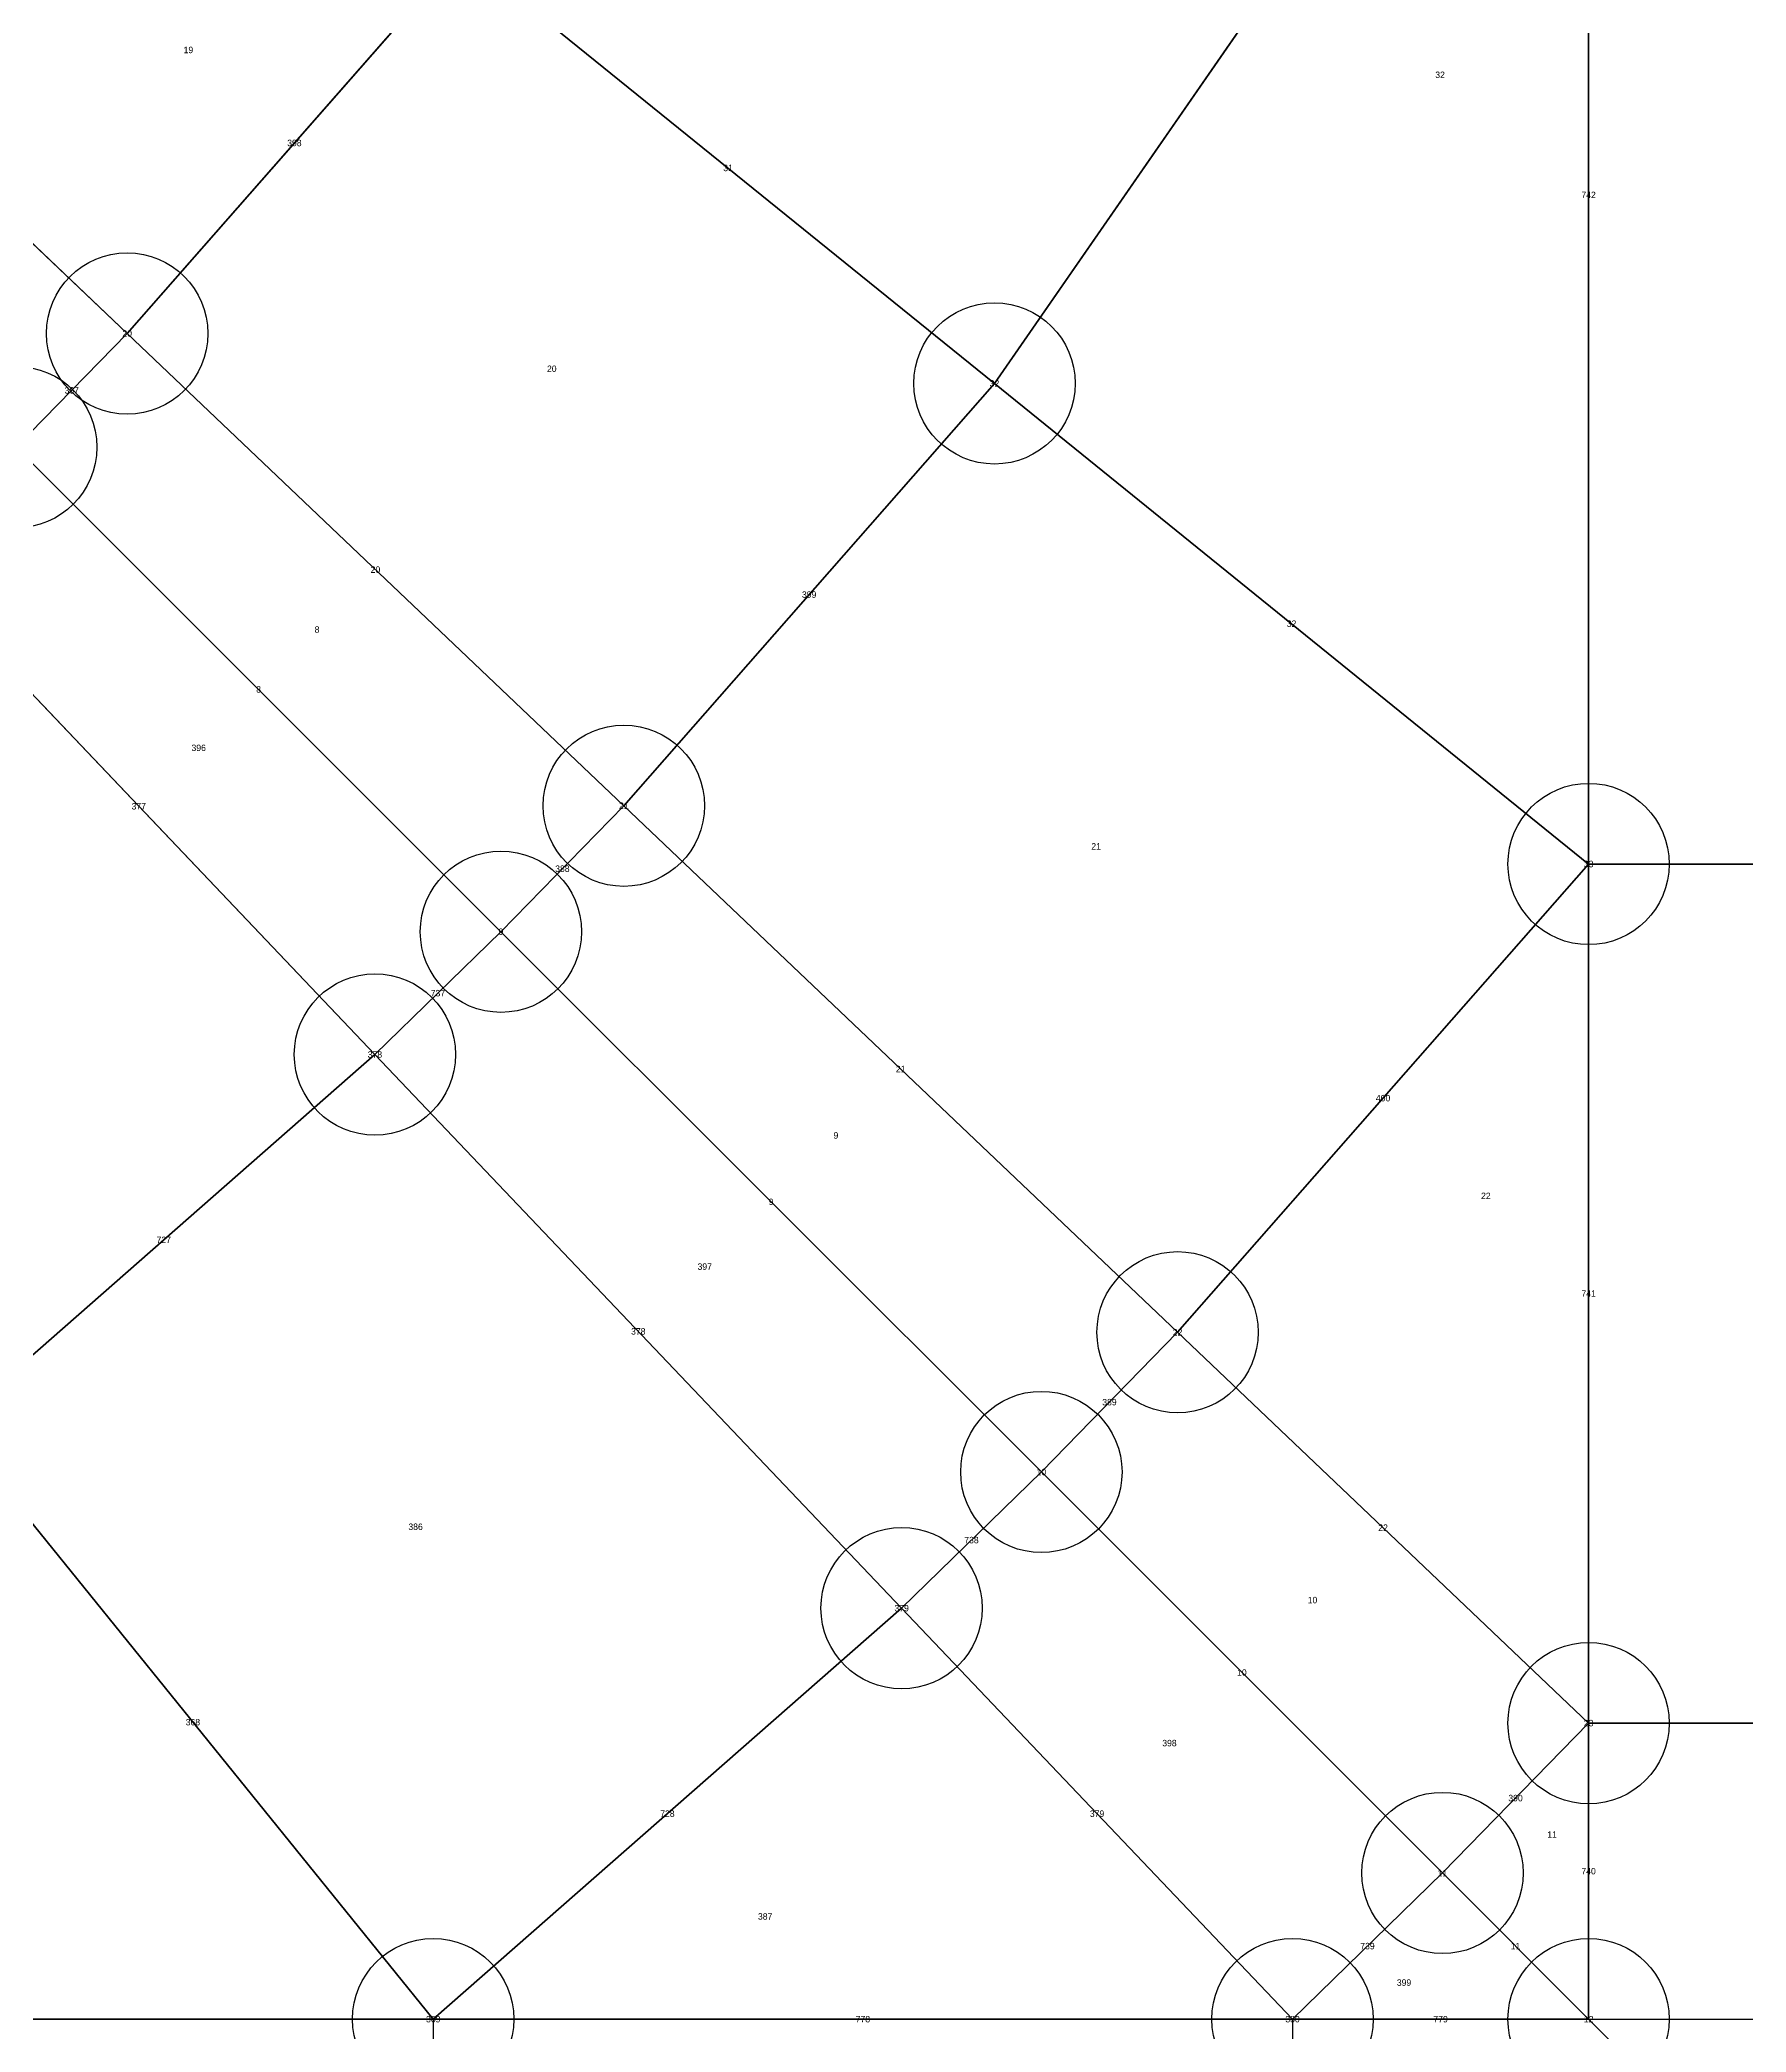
# Model space of a CAD drawing. Extents: x -2.75 to 2.75, y -2.5 to 2.5.
# Drawn here: x 1.395 to 1.924, y -1.879 to -1.261 of the extents above; entities that cross this region are included whole.
import ezdxf
from ezdxf.enums import TextEntityAlignment as Align

# ---------------------------------------------------------------- set-up
doc = ezdxf.new("R2010")
doc.units = 0
doc.header["$MEASUREMENT"] = 0
doc.header["$PDMODE"] = 33
doc.header["$PDSIZE"] = 0.05
for name, color, linetype in [('BRANCHE ESTERNO', 1, 'Continuous'), ('BRANCHE INTERNO', 7, 'Continuous'), ('BRANCHES-Index', 7, 'Continuous'), ('Faces', 7, 'Continuous'), ('Faces-Index', 7, 'Continuous'), ('NODI-Index', 7, 'Continuous'), ('NODO INTRADOSSO INTERNO', 7, 'Continuous')]:
    doc.layers.add(name, color=color, linetype=linetype)

msp = doc.modelspace()

# ---------------------------------------------------------------- linework, layer by layer
at = {"layer": 'BRANCHE ESTERNO'}
for p, q in [((1.69086, -1.36793, 1.51691), (1.875, -1.1021, 1.51691)), ((1.51691, -1.875, 1.1021), (1.51691, -2.475, -1.8979)), ((1.78323, -1.875, 0.57941), (1.78323, -2.475, -2.42059)), ((1.875, -1.875, 0), (2.375, -2.375, -10))]:
    msp.add_line(p, q, dxfattribs=at)
at = {"layer": 'BRANCHE INTERNO'}
for p, q in [((1.875, -1.51691, 1.1021), (1.875, -1.1021, 1.51691)), ((1.42205, -1.35245, 1.78323), (1.52571, -1.23432, 1.78323)), ((1.52571, -1.23432, 1.78323), (1.69086, -1.36793, 1.51691)), ((1.35866, -1.29216, 1.875), (1.42205, -1.35245, 1.78323)), ((1.38768, -1.38768, 1.78323), (1.42205, -1.35245, 1.78323)), ((1.42205, -1.35245, 1.78323), (1.57598, -1.49884, 1.51691)), ((1.57598, -1.49884, 1.51691), (1.69086, -1.36793, 1.51691)), ((1.69086, -1.36793, 1.51691), (1.875, -1.51691, 1.1021)), ((1.38768, -1.38768, 1.78323), (1.5379, -1.5379, 1.51691)), ((1.35245, -1.42205, 1.78323), (1.49884, -1.57598, 1.51691)), ((1.5379, -1.5379, 1.51691), (1.57598, -1.49884, 1.51691)), ((1.57598, -1.49884, 1.51691), (1.74761, -1.66208, 1.1021)), ((1.74761, -1.66208, 1.1021), (1.875, -1.51691, 1.1021)), ((1.875, -1.78323, 0.57941), (1.875, -1.51691, 1.1021)), ((1.875, -1.51691, 1.1021), (2.125, -1.51691, 1.1021)), ((1.49884, -1.57598, 1.51691), (1.5379, -1.5379, 1.51691)), ((1.5379, -1.5379, 1.51691), (1.70538, -1.70538, 1.1021)), ((1.36793, -1.69086, 1.51691), (1.49884, -1.57598, 1.51691)), ((1.49884, -1.57598, 1.51691), (1.66208, -1.74761, 1.1021)), ((1.70538, -1.70538, 1.1021), (1.74761, -1.66208, 1.1021)), ((1.74761, -1.66208, 1.1021), (1.875, -1.78323, 0.57941)), ((1.36793, -1.69086, 1.51691), (1.51691, -1.875, 1.1021)), ((1.66208, -1.74761, 1.1021), (1.70538, -1.70538, 1.1021)), ((1.70538, -1.70538, 1.1021), (1.82969, -1.82969, 0.57941)), ((1.51691, -1.875, 1.1021), (1.66208, -1.74761, 1.1021)), ((1.66208, -1.74761, 1.1021), (1.78323, -1.875, 0.57941)), ((1.82969, -1.82969, 0.57941), (1.875, -1.78323, 0.57941)), ((1.875, -1.875, 0), (1.875, -1.78323, 0.57941)), ((1.875, -1.78323, 0.57941), (2.125, -1.78323, 0.57941)), ((1.78323, -1.875, 0.57941), (1.82969, -1.82969, 0.57941)), ((1.82969, -1.82969, 0.57941), (1.875, -1.875, 0)), ((1.1021, -1.875, 1.51691), (1.51691, -1.875, 1.1021)), ((1.51691, -1.875, 1.1021), (1.78323, -1.875, 0.57941)), ((1.78323, -1.875, 0.57941), (1.875, -1.875, 0)), ((1.875, -1.875, 0), (2.125, -1.875, 0))]:
    msp.add_line(p, q, dxfattribs=at)
at = {"layer": 'Faces'}
for points in [[(1.52571, -1.23432, 1.78323), (1.69186, -0.99445, 1.78323), (1.875, -1.1021, 1.51691), (1.69086, -1.36793, 1.51691)], [(1.19799, -1.13936, 2.07314), (1.28532, -1.03985, 2.07314), (1.4577, -1.1793, 1.875), (1.35866, -1.29216, 1.875)], [(1.69086, -1.36793, 1.51691), (1.875, -1.1021, 1.51691), (1.875, -1.1021, 1.51691), (1.875, -1.51691, 1.1021)], [(1.875, -1.51691, 1.1021), (2.125, -1.51691, 1.1021), (2.125, -1.1021, 1.51691), (1.875, -1.1021, 1.51691)], [(1.35866, -1.29216, 1.875), (1.4577, -1.1793, 1.875), (1.52571, -1.23432, 1.78323), (1.42205, -1.35245, 1.78323)], [(1.42205, -1.35245, 1.78323), (1.52571, -1.23432, 1.78323), (1.69086, -1.36793, 1.51691), (1.57598, -1.49884, 1.51691)], [(1.32583, -1.32583, 1.875), (1.35866, -1.29216, 1.875), (1.42205, -1.35245, 1.78323), (1.38768, -1.38768, 1.78323)], [(1.38768, -1.38768, 1.78323), (1.42205, -1.35245, 1.78323), (1.57598, -1.49884, 1.51691), (1.5379, -1.5379, 1.51691)], [(1.57598, -1.49884, 1.51691), (1.69086, -1.36793, 1.51691), (1.875, -1.51691, 1.1021), (1.74761, -1.66208, 1.1021)], [(1.35245, -1.42205, 1.78323), (1.38768, -1.38768, 1.78323), (1.5379, -1.5379, 1.51691), (1.49884, -1.57598, 1.51691)], [(1.23432, -1.52571, 1.78323), (1.35245, -1.42205, 1.78323), (1.49884, -1.57598, 1.51691), (1.36793, -1.69086, 1.51691)], [(1.5379, -1.5379, 1.51691), (1.57598, -1.49884, 1.51691), (1.74761, -1.66208, 1.1021), (1.70538, -1.70538, 1.1021)], [(1.74761, -1.66208, 1.1021), (1.875, -1.51691, 1.1021), (1.875, -1.51691, 1.1021), (1.875, -1.78323, 0.57941)], [(1.875, -1.78323, 0.57941), (2.125, -1.78323, 0.57941), (2.125, -1.51691, 1.1021), (1.875, -1.51691, 1.1021)], [(1.49884, -1.57598, 1.51691), (1.5379, -1.5379, 1.51691), (1.70538, -1.70538, 1.1021), (1.66208, -1.74761, 1.1021)], [(1.36793, -1.69086, 1.51691), (1.49884, -1.57598, 1.51691), (1.66208, -1.74761, 1.1021), (1.51691, -1.875, 1.1021)], [(1.70538, -1.70538, 1.1021), (1.74761, -1.66208, 1.1021), (1.875, -1.78323, 0.57941), (1.82969, -1.82969, 0.57941)], [(1.1021, -1.875, 1.51691), (1.36793, -1.69086, 1.51691), (1.51691, -1.875, 1.1021), (1.1021, -1.875, 1.51691)], [(1.66208, -1.74761, 1.1021), (1.70538, -1.70538, 1.1021), (1.82969, -1.82969, 0.57941), (1.78323, -1.875, 0.57941)], [(1.51691, -1.875, 1.1021), (1.66208, -1.74761, 1.1021), (1.78323, -1.875, 0.57941), (1.51691, -1.875, 1.1021)], [(1.82969, -1.82969, 0.57941), (1.875, -1.78323, 0.57941), (1.875, -1.78323, 0.57941), (1.875, -1.875, 0)], [(1.875, -1.875, 0), (2.125, -1.875, 0), (2.125, -1.78323, 0.57941), (1.875, -1.78323, 0.57941)], [(1.78323, -1.875, 0.57941), (1.82969, -1.82969, 0.57941), (1.875, -1.875, 0), (1.78323, -1.875, 0.57941)]]:
    msp.add_3dface(points, dxfattribs=at)
at = {"layer": 'NODO INTRADOSSO INTERNO'}
for p in [(1.42205, -1.35245, 1.78323), (1.69086, -1.36793, 1.51691), (1.38768, -1.38768, 1.78323), (1.57598, -1.49884, 1.51691), (1.875, -1.51691, 1.1021), (1.5379, -1.5379, 1.51691), (1.49884, -1.57598, 1.51691), (1.74761, -1.66208, 1.1021), (1.70538, -1.70538, 1.1021), (1.66208, -1.74761, 1.1021), (1.875, -1.78323, 0.57941), (1.82969, -1.82969, 0.57941), (1.51691, -1.875, 1.1021), (1.78323, -1.875, 0.57941), (1.875, -1.875, 0)]:
    msp.add_point(p, dxfattribs=at)

# ---------------------------------------------------------------- texts
at = {"layer": 'BRANCHES-Index'}
for s, p in [('398', (1.47388, -1.29339, 1.78323)), ('31', (1.60828, -1.30113, 1.65007)), ('742', (1.875, -1.3095, 1.3095)), ('387', (1.40487, -1.37007, 1.78323)), ('20', (1.49901, -1.42565, 1.65007)), ('399', (1.63342, -1.43339, 1.51691)), ('32', (1.78293, -1.44242, 1.3095)), ('8', (1.46279, -1.46279, 1.65007)), ('377', (1.42565, -1.49901, 1.65007)), ('388', (1.55694, -1.51837, 1.51691)), ('737', (1.51837, -1.55694, 1.51691)), ('21', (1.66179, -1.58046, 1.3095)), ('400', (1.8113, -1.58949, 1.1021)), ('9', (1.62164, -1.62164, 1.3095)), ('727', (1.43339, -1.63342, 1.51691)), ('741', (1.875, -1.65007, 0.84075)), ('378', (1.58046, -1.66179, 1.3095)), ('389', (1.72649, -1.68373, 1.1021)), ('22', (1.8113, -1.72265, 0.84075)), ('738', (1.68373, -1.72649, 1.1021)), ('10', (1.76753, -1.76753, 0.84075)), ('368', (1.44242, -1.78293, 1.3095)), ('390', (1.85235, -1.80646, 0.57941)), ('728', (1.58949, -1.8113, 1.1021)), ('379', (1.72265, -1.8113, 0.84075)), ('740', (1.875, -1.82912, 0.2897)), ('739', (1.80646, -1.85235, 0.57941)), ('11', (1.85235, -1.85235, 0.2897)), ('778', (1.65007, -1.875, 0.84075)), ('779', (1.82912, -1.875, 0.2897))]:
    msp.add_text(s, height=0.002, dxfattribs=at).set_placement(p, align=Align.MIDDLE_CENTER)
at = {"layer": 'Faces-Index'}
for s, p in [('19', (1.44103, -1.26456, 1.82912)), ('32', (1.82896, -1.27226, 1.4132)), ('20', (1.55365, -1.36339, 1.65007)), ('8', (1.4809, -1.44422, 1.65007)), ('396', (1.44422, -1.4809, 1.65007)), ('21', (1.72236, -1.51144, 1.3095)), ('9', (1.64172, -1.60105, 1.3095)), ('22', (1.84315, -1.61978, 0.97142)), ('397', (1.60105, -1.64172, 1.3095)), ('386', (1.51144, -1.72236, 1.3095)), ('10', (1.78942, -1.74509, 0.84075)), ('398', (1.74509, -1.78942, 0.84075)), ('11', (1.86367, -1.81779, 0.43456)), ('387', (1.61978, -1.84315, 0.97142)), ('399', (1.81779, -1.86367, 0.43456))]:
    msp.add_text(s, height=0.002, dxfattribs=at).set_placement(p, align=Align.MIDDLE_CENTER)
at = {"layer": 'NODI-Index'}
for s, p in [('20', (1.42205, -1.35245, 1.78323)), ('32', (1.69086, -1.36793, 1.51691)), ('21', (1.57598, -1.49884, 1.51691)), ('33', (1.875, -1.51691, 1.1021)), ('9', (1.5379, -1.5379, 1.51691)), ('378', (1.49884, -1.57598, 1.51691)), ('22', (1.74761, -1.66208, 1.1021)), ('10', (1.70538, -1.70538, 1.1021)), ('379', (1.66208, -1.74761, 1.1021)), ('23', (1.875, -1.78323, 0.57941)), ('11', (1.82969, -1.82969, 0.57941)), ('369', (1.51691, -1.875, 1.1021)), ('380', (1.78323, -1.875, 0.57941)), ('12', (1.875, -1.875, 0))]:
    msp.add_text(s, height=0.002, dxfattribs=at).set_placement(p, align=Align.MIDDLE_CENTER)

doc.saveas('drawing.dxf')
